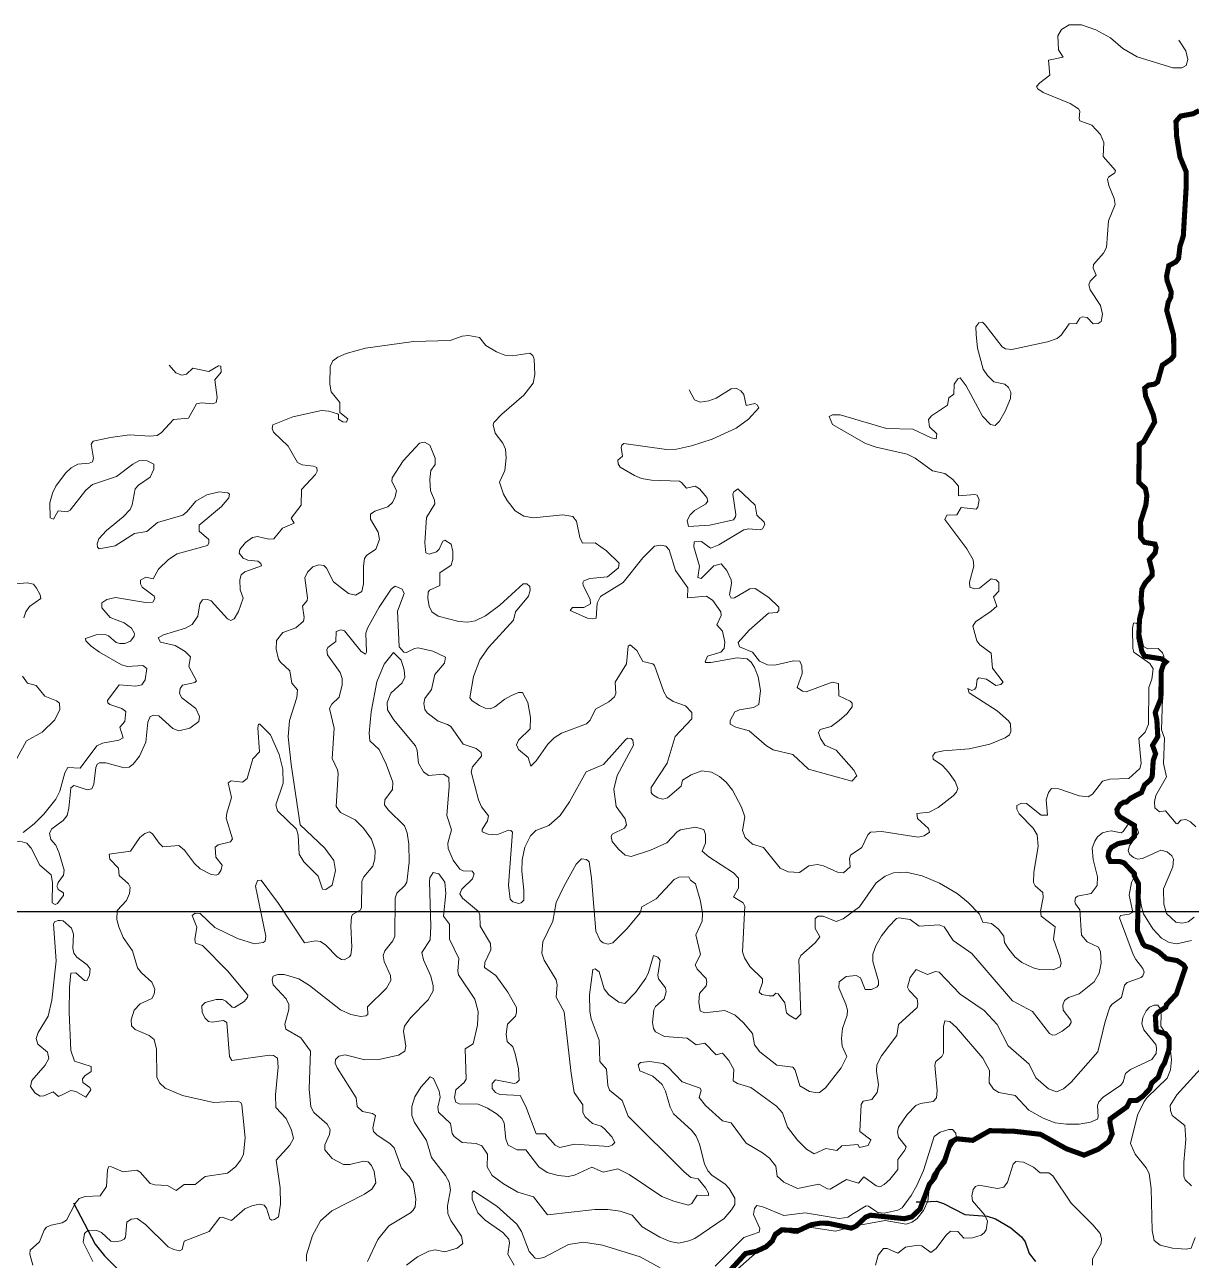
# Model space of a CAD drawing. Header units: feet. Extents: x -72 to 1107026, y -16 to 8357890.
# Drawn here: x 800246 to 823197, y 8273233 to 8297541 of the extents above; entities that cross this region are included whole.
import ezdxf

# ---------------------------------------------------------------- set-up
doc = ezdxf.new("R2010")
doc.units = ezdxf.units.FT
doc.header["$LTSCALE"] = 10
doc.header["$MEASUREMENT"] = 0
doc.layers.get('0').update_dxf_attribs({"linetype": 'CONTINUOUS'})
doc.layers.add('CURVAS_PERU_500_PSAD-18', color=23, linetype='CONTINUOUS', lineweight=5)
doc.layers.add('Hidrografia-IGN-QUEBRADAS', color=151, linetype='CONTINUOUS', lineweight=25)
doc.layers.add('INEI-PROV-PSAD56', color=7, linetype='CONTINUOUS')

msp = doc.modelspace()

# ---------------------------------------------------------------- linework, layer by layer
at = {"color": 1}
msp.add_lwpolyline([(842429, 8122447), (719447, 8122447), (719447, 8280092), (842429, 8280092)], close=True, dxfattribs=at)
msp.add_lwpolyline([(842429, 8122447), (719447, 8122447), (719447, 8280092), (842429, 8280092)], close=True, dxfattribs=at)
at = {"layer": 'CURVAS_PERU_500_PSAD-18'}
for points in [[(818824, 8283293), (819237, 8283388), (819538, 8283509), (819619, 8283568), (819649, 8283636), (819642, 8283784), (819604, 8283848), (819375, 8284041), (818829, 8284394), (818798, 8284483), (818878, 8284440), (818941, 8284469), (818966, 8284511), (818982, 8284660), (819020, 8284690), (819166, 8284667), (819349, 8284542), (819447, 8284559), (819498, 8284607), (819287, 8284883), (819257, 8285178), (819038, 8285341), (818978, 8285420), (818902, 8285709), (818953, 8285790), (819263, 8286000), (819371, 8286104), (819307, 8286288), (819408, 8286394), (819412, 8286566), (819359, 8286617), (819263, 8286642), (819033, 8286456), (818935, 8286443), (818842, 8286475), (818837, 8286573), (818919, 8286887), (818903, 8287010), (818783, 8287228), (818349, 8287808), (818389, 8287894), (818585, 8287895), (818670, 8288045), (818963, 8288012), (818997, 8288048), (819023, 8288194), (818984, 8288284), (818937, 8288299), (818617, 8288269), (818618, 8288461), (818506, 8288594), (818346, 8288714), (818104, 8288761), (817764, 8289016), (817609, 8289095), (817000, 8289231), (816786, 8289302), (816138, 8289677), (816074, 8289831), (816139, 8289865), (816288, 8289867), (817198, 8289598), (817721, 8289586), (818082, 8289416), (818176, 8289394), (818191, 8289489), (818048, 8289628), (818025, 8289772), (818089, 8289847), (818399, 8290056), (818425, 8290202), (818525, 8290272), (818532, 8290469), (818603, 8290571), (818647, 8290592), (818766, 8290433), (819092, 8289842), (819245, 8289678), (819337, 8289653), (819426, 8289740), (819536, 8289936), (819643, 8290189), (819645, 8290313), (819602, 8290402), (819526, 8290467), (819312, 8290518), (819188, 8290641), (819103, 8290765), (818993, 8291174), (818964, 8291447), (818961, 8291597), (819019, 8291675), (819089, 8291690), (819144, 8291639), (819479, 8291205), (819542, 8291165), (819665, 8291152), (820371, 8291300), (820558, 8291370), (820636, 8291431), (820794, 8291655), (820937, 8291664), (821007, 8291768), (821050, 8291792), (821148, 8291782), (821265, 8291655), (821364, 8291660), (821427, 8291699), (821448, 8291845), (821414, 8292016), (821206, 8292326), (821181, 8292421), (821205, 8292492), (821325, 8292612), (821266, 8292749), (821276, 8292820), (821471, 8293047), (821530, 8293157), (821566, 8293679), (821698, 8294001), (821681, 8294124), (821575, 8294378), (821549, 8294500), (821571, 8294543), (821696, 8294626), (821707, 8294671), (821462, 8294950), (821476, 8295222), (821409, 8295382), (821240, 8295564), (821006, 8295648), (820989, 8295694), (821004, 8295842), (820981, 8295886), (820811, 8295988), (820280, 8296208), (820180, 8296281), (820155, 8296324), (820217, 8296399), (820413, 8296550), (820389, 8296841), (820676, 8296901), (820586, 8297047), (820571, 8297320), (820641, 8297449), (820792, 8297535), (821040, 8297541), (821322, 8297440), (821605, 8297282), (821853, 8297071), (822132, 8296908), (822837, 8296691), (823009, 8296689), (823096, 8296739), (823131, 8296856), (823090, 8297026), (822953, 8297235)], [(816516, 8282656), (815665, 8282893), (815356, 8283183), (814969, 8283275), (814843, 8283355), (814501, 8283647), (814237, 8283721), (814128, 8283778), (814123, 8283851), (814220, 8284023), (814310, 8284065), (814581, 8284108), (814687, 8284170), (814720, 8284440), (814677, 8284710), (814604, 8284896), (814537, 8285002), (814460, 8285064), (814263, 8285087), (813746, 8284996), (813646, 8284991), (813630, 8285008), (813679, 8285119), (813942, 8285196), (814009, 8285266), (814019, 8285390), (813975, 8285610), (813864, 8285737), (813945, 8285918), (813939, 8285991), (813781, 8286213), (813658, 8286296), (813288, 8286267), (813291, 8286459), (813047, 8286806), (812926, 8287212), (812858, 8287282), (812761, 8287302), (812638, 8287281), (812409, 8287054), (812017, 8286567), (811573, 8286293), (811508, 8286159), (811488, 8285863), (811416, 8285849), (811318, 8285867), (810979, 8286018), (811023, 8286078), (811245, 8286078), (811376, 8286146), (811368, 8286242), (811234, 8286510), (811225, 8286559), (811246, 8286603), (811362, 8286646), (811711, 8286676), (811929, 8286854), (811944, 8286947), (811692, 8287190), (811467, 8287347), (811223, 8287344), (811169, 8287455), (811105, 8287773), (811027, 8287866), (810831, 8287897), (810259, 8287840), (810063, 8287875), (809894, 8287980), (809741, 8288177), (809668, 8288308), (809588, 8288543), (809689, 8288770), (809717, 8289018), (809704, 8289192), (809655, 8289306), (809500, 8289502), (809462, 8289670), (809477, 8289717), (809631, 8289881), (810067, 8290255), (810250, 8290491), (810284, 8290662), (810267, 8290961), (810240, 8291031), (810185, 8291080), (809842, 8291025), (809694, 8291041), (809531, 8291105), (809315, 8291230), (809195, 8291386), (808975, 8291426), (808851, 8291416), (808618, 8291330), (807893, 8291309), (806953, 8291176), (806567, 8291072), (806408, 8291000), (806306, 8290928), (806254, 8290816), (806251, 8290467), (806276, 8290320), (806447, 8290107), (806447, 8289909), (806600, 8289785), (806579, 8289720), (806506, 8289730), (806418, 8289778), (806420, 8289873), (806398, 8289885), (806231, 8289937), (806082, 8289952), (805522, 8289825), (805130, 8289666), (805117, 8289594), (805139, 8289522), (805429, 8289250), (805615, 8288926), (805702, 8288879), (805926, 8288857), (805993, 8288829), (805999, 8288755), (805966, 8288689), (805691, 8288399), (805687, 8288089), (805491, 8287833), (805549, 8287732), (805320, 8287637), (805144, 8287428), (805046, 8287421), (804827, 8287471), (804730, 8287452), (804588, 8287351), (804479, 8287215), (804467, 8287144), (804547, 8287049), (804636, 8287006), (804834, 8286988), (804891, 8286941), (804907, 8286895), (804579, 8286779), (804504, 8286715), (804478, 8286619), (804482, 8286420), (804542, 8286259), (804454, 8285999), (804365, 8285849), (804299, 8285820), (804233, 8285854), (803913, 8286204), (803844, 8286232), (803745, 8286229), (803691, 8286150), (803653, 8285904), (803538, 8285742), (803406, 8285671), (802977, 8285538), (802871, 8285479), (802919, 8285396), (803209, 8285325), (803402, 8285209), (803508, 8285104), (803473, 8284912), (803627, 8284631), (803592, 8284598), (803349, 8284544), (803305, 8284484), (803291, 8284386), (803340, 8284301), (803615, 8284087), (803686, 8283928), (803674, 8283832), (803493, 8283702), (803277, 8283647), (803163, 8283693), (802883, 8283941), (802785, 8283955), (802714, 8283934), (802667, 8283821), (802628, 8283425), (802502, 8283153), (802382, 8282994), (802300, 8282937), (802202, 8282923), (801840, 8283017), (801716, 8283018), (801674, 8282992), (801642, 8282925), (801603, 8282602), (801566, 8282511), (801473, 8282489), (801237, 8282565)], [(800213, 8281651), (800430, 8281818), (800625, 8282012), (800859, 8282304), (800937, 8282460), (801036, 8282822), (801097, 8282930), (801340, 8282917), (801665, 8283355), (801778, 8283407), (802097, 8283468), (802185, 8283514), (802119, 8283724), (802218, 8283830), (802234, 8284026), (802159, 8284089), (801922, 8284169), (801883, 8284199), (801873, 8284247), (802103, 8284557), (802429, 8284525), (802550, 8284551), (802614, 8284655), (802646, 8284878), (802569, 8284932), (802270, 8284916), (802150, 8284948), (801716, 8285195), (801556, 8285315), (801451, 8285422), (801441, 8285466), (801652, 8285536), (801827, 8285546), (801896, 8285520), (802045, 8285388), (802117, 8285367), (802216, 8285364), (802329, 8285413), (802402, 8285513), (802403, 8285562), (802344, 8285671), (802203, 8285771), (801924, 8285880), (801766, 8286070), (801760, 8286166), (801864, 8286234), (802034, 8286272), (802624, 8286172), (802768, 8286183), (802803, 8286249), (802796, 8286297), (802558, 8286477), (802523, 8286542), (802523, 8286616), (802627, 8286675), (802771, 8286638), (802877, 8286832), (803077, 8287021), (803243, 8287131), (803843, 8287295), (803868, 8287338), (803868, 8287412), (803681, 8287575), (803676, 8287695), (804117, 8288061), (804262, 8288233), (804278, 8288305), (804243, 8288334), (804069, 8288349), (803826, 8288295), (803612, 8288168), (803438, 8287956), (803359, 8287894), (802857, 8287749), (802648, 8287571), (802405, 8287532), (802027, 8287288), (801709, 8287230), (801678, 8287262), (801672, 8287331), (801701, 8287424), (801854, 8287588), (802182, 8287858), (802319, 8288004), (802360, 8288094), (802421, 8288412), (802487, 8288485), (802714, 8288638), (802788, 8288795), (802785, 8288893), (802655, 8288961), (802506, 8288964), (802374, 8288895), (802055, 8288654), (801582, 8288497), (801449, 8288384), (801143, 8287989), (801078, 8287957), (800906, 8287977), (800815, 8287811), (800745, 8287836), (800742, 8288133), (800790, 8288327), (800856, 8288461), (801050, 8288721), (801160, 8288823), (801290, 8288898), (801513, 8288914), (801580, 8288944), (801598, 8289016), (801556, 8289287), (801595, 8289347), (801936, 8289422), (802308, 8289472), (802706, 8289444), (802855, 8289462), (802939, 8289515), (803174, 8289772), (803467, 8289802), (803624, 8290081), (803721, 8290102), (803945, 8290084), (804012, 8290111), (804030, 8290208), (803987, 8290554), (804114, 8290704), (804105, 8290826), (804061, 8290832), (803869, 8290716), (803555, 8290785), (803432, 8290667), (803335, 8290645), (803222, 8290690), (803090, 8290840)], [(813317, 8290359), (813421, 8290161), (813534, 8290117), (813707, 8290143), (813847, 8290196), (814147, 8290375), (814245, 8290388), (814332, 8290341), (814396, 8290265), (814441, 8290052), (814611, 8290086), (814655, 8290065), (814691, 8290001), (814487, 8289783), (814246, 8289606), (813768, 8289389), (813365, 8289254), (813072, 8289193), (812872, 8289184), (812031, 8289302), (811993, 8289272), (811978, 8289225), (812008, 8289053), (811917, 8288971), (811921, 8288899), (811962, 8288837), (812242, 8288672), (812381, 8288616), (812577, 8288579), (813126, 8288558), (813170, 8288537), (813267, 8288425), (813436, 8288459), (813522, 8288409), (813666, 8288237), (813684, 8288166), (813640, 8288108), (813425, 8287981), (813335, 8287896), (813282, 8287784), (813304, 8287666), (813726, 8287697), (814188, 8287800), (814233, 8287858), (814236, 8287908), (814180, 8288303), (814197, 8288348), (814277, 8288408), (814618, 8288087), (814649, 8287893), (814792, 8287755), (814805, 8287708), (814760, 8287620), (814714, 8287602), (814491, 8287623), (814394, 8287602), (813901, 8287307), (813739, 8287242), (813562, 8287373), (813415, 8287365), (813408, 8287270), (813522, 8286887), (813489, 8286666), (813554, 8286648), (813804, 8286892), (813945, 8286932), (814062, 8286804), (814143, 8286622), (814153, 8286548), (814111, 8286327), (814144, 8286262), (814213, 8286268), (814515, 8286443), (814614, 8286449), (814884, 8286271), (815085, 8286083), (815084, 8286014), (815049, 8285979), (814876, 8285961), (814502, 8285630), (814284, 8285389), (814311, 8285300), (814566, 8285199), (814702, 8285021), (814858, 8284946), (815007, 8284943), (815372, 8285027), (815495, 8285017), (815537, 8284929), (815542, 8284779), (815445, 8284500), (815546, 8284431), (815619, 8284416), (816134, 8284604), (816254, 8284578), (816265, 8284339), (816489, 8284231), (816523, 8284196), (816528, 8284122), (816420, 8283986), (816272, 8283852), (816110, 8283734), (815893, 8283677), (815865, 8283613), (815904, 8283495), (815986, 8283369), (816209, 8283266), (816559, 8282875), (816616, 8282766), (816516, 8282656)], [(802895, 8276722), (802846, 8276836), (802840, 8277385), (802791, 8277577), (802696, 8277657), (802421, 8277775), (802348, 8277842), (802338, 8277965), (802399, 8278154), (802518, 8278281), (802745, 8278381), (802790, 8278470), (802803, 8278569), (802746, 8278704), (802541, 8278887), (802465, 8278985), (802368, 8279321), (802181, 8279584), (802099, 8279794), (802061, 8279939), (802062, 8280112), (802251, 8280308), (802308, 8280447), (802319, 8280570), (802287, 8280637), (802102, 8280805), (802094, 8280949), (801918, 8281126), (801907, 8281220), (802329, 8281284), (802510, 8281553), (802607, 8281632), (802700, 8281662), (802762, 8281623), (802888, 8281436), (802961, 8281369), (803278, 8281396), (803391, 8281299), (803588, 8281040), (803695, 8280936), (803917, 8280824), (804015, 8280809), (804061, 8280826), (804113, 8280911), (804128, 8281008), (804004, 8281163), (803995, 8281359), (804050, 8281408), (804292, 8281467), (804334, 8281525), (804211, 8281929), (804220, 8282028), (804312, 8282338), (804247, 8282629), (804305, 8282664), (804528, 8282640), (804625, 8282713), (804731, 8283098), (804867, 8283238), (804833, 8283710), (804848, 8283782), (804872, 8283783), (805083, 8283573), (805249, 8283183), (805324, 8282893), (805330, 8282619), (805189, 8282193), (805217, 8282074), (805594, 8281713), (805628, 8281594), (805643, 8281221), (805736, 8281074), (806017, 8280789), (806103, 8280531), (806173, 8280526), (806293, 8280614), (806358, 8280904), (806328, 8281100), (806151, 8281341), (805665, 8281797), (805485, 8282984), (805429, 8283531), (805453, 8283854), (805597, 8284307), (805615, 8284454), (805499, 8284584), (805460, 8284827), (805279, 8284998), (805240, 8285062), (805191, 8285255), (805201, 8285429), (805325, 8285582), (805582, 8285674), (805730, 8285806), (805744, 8285879), (805710, 8286101), (805801, 8286215), (805810, 8286264), (805755, 8286658), (805809, 8286769), (805917, 8286872), (806034, 8286914), (806132, 8286903), (806183, 8286849), (806319, 8286583), (806613, 8286353), (806755, 8286317), (806881, 8286392), (806912, 8286538), (806909, 8286888), (806931, 8287036), (806971, 8287098), (807155, 8287226), (807227, 8287410), (807202, 8287556), (807052, 8287816), (807050, 8287912), (807131, 8287968), (807391, 8288057), (807479, 8288144), (807535, 8288255), (807559, 8288377), (807471, 8288555), (807472, 8288628), (807690, 8288962), (808016, 8289307), (808111, 8289326), (808217, 8289266), (808319, 8289013), (808321, 8288890), (808233, 8288770), (808214, 8288596), (808228, 8288372), (808309, 8288189), (808313, 8288116), (808152, 8287848), (808118, 8287349), (808139, 8287151), (808203, 8287125), (808346, 8287168), (808397, 8287222), (808470, 8287380), (808514, 8287401), (808637, 8287322), (808672, 8287177), (808670, 8287028), (808636, 8286908), (808413, 8286756), (808412, 8286509), (808210, 8286416), (808184, 8286374), (808177, 8286250), (808205, 8286103), (808255, 8285989), (808377, 8285904), (808789, 8285802), (808963, 8285789), (809111, 8285813), (809312, 8285913), (809593, 8286121), (810054, 8286542), (810125, 8286538), (810181, 8286490), (810191, 8286416), (810155, 8286297), (809900, 8285990), (809860, 8285823), (809369, 8285290), (809197, 8285045), (809074, 8284718), (809006, 8284299), (809046, 8284237), (809194, 8284145), (809308, 8284093), (809406, 8284080), (809498, 8284118), (809693, 8284274), (809825, 8284344), (809964, 8284401), (810037, 8284400), (810142, 8284204), (810199, 8283910), (810191, 8283686), (809959, 8283462), (809923, 8283371), (809961, 8283282), (810152, 8283122), (810205, 8282956), (810310, 8283056), (810539, 8283384), (810660, 8283510), (810809, 8283601), (811298, 8283787), (811368, 8283858), (811473, 8284077), (811736, 8284221), (811851, 8284316), (811875, 8284385), (811862, 8284608), (812084, 8284969), (812119, 8285315), (812155, 8285339), (812291, 8285231), (812409, 8285013), (812602, 8284969), (812637, 8284934), (812820, 8284417), (812882, 8284309), (813003, 8284223), (813248, 8284141), (813373, 8284012), (813370, 8283884), (813046, 8283539), (812884, 8283015), (812573, 8282533), (812568, 8282434), (812597, 8282394), (812703, 8282329), (812799, 8282304), (812894, 8282331), (813158, 8282559), (813185, 8282679), (813356, 8282783), (813565, 8282862), (813761, 8282834), (813914, 8282749), (814047, 8282636), (814170, 8282479), (814345, 8282148), (814413, 8281960), (814371, 8281691), (814423, 8281553), (814567, 8281417), (814781, 8281354), (815108, 8280946), (815267, 8280877), (815491, 8280864), (815670, 8280992), (815841, 8281022), (815962, 8280993), (816235, 8280870), (816357, 8280857), (816485, 8280975), (816474, 8281131), (816493, 8281202), (816718, 8281356), (816835, 8281604), (816886, 8281658), (817109, 8281670), (817824, 8281555), (817945, 8281584), (818045, 8281656), (818029, 8281725), (817808, 8281927), (817795, 8282022), (818039, 8282052), (818217, 8282141), (818515, 8282369), (818581, 8282443), (818606, 8282513), (818554, 8282652), (818421, 8282834), (818305, 8282964), (818119, 8283090), (818112, 8283160), (818155, 8283221), (818325, 8283257), (818824, 8283293)], [(800073, 8286541), (800297, 8286558), (800417, 8286534), (800481, 8286458), (800553, 8286327), (800560, 8286253), (800340, 8286095), (800269, 8285992), (800229, 8285874)], [(815287, 8278054), (815232, 8278104), (815201, 8278299), (815068, 8278478), (815023, 8278488), (814968, 8278436), (814894, 8278433), (814747, 8278462), (814693, 8278510), (814763, 8278696), (814758, 8278768), (814513, 8279015), (814408, 8279185), (814368, 8279303), (814415, 8280199), (814382, 8280264), (814193, 8280380), (814287, 8280552), (814290, 8280749), (814189, 8280858), (813707, 8281170), (813573, 8281283), (813643, 8281437), (813638, 8281612), (813606, 8281705), (813441, 8281752), (813147, 8281702), (813083, 8281663), (812878, 8281448), (812559, 8281303), (812180, 8281177), (812062, 8281205), (811929, 8281318), (811803, 8281473), (811787, 8281571), (811801, 8281618), (812047, 8281735), (812083, 8281797), (812062, 8281919), (811884, 8282158), (811837, 8282503), (811904, 8282768), (812220, 8283364), (812211, 8283462), (812180, 8283501), (812107, 8283502), (812069, 8283470), (811634, 8282988), (811292, 8282842), (810961, 8282254), (810778, 8281986), (810556, 8281785), (810302, 8281685), (810194, 8281582), (810088, 8281357), (810031, 8281114), (810025, 8280889), (810067, 8280517), (810064, 8280319), (810013, 8280264), (809965, 8280252), (809847, 8280285), (809797, 8280340), (809762, 8280611), (809845, 8281657), (809812, 8281691), (809763, 8281696), (809536, 8281602), (809362, 8281615), (809248, 8281663), (809244, 8281711), (809351, 8281879), (809372, 8281975), (809235, 8282152), (809177, 8282290), (809029, 8282844), (809058, 8282938), (809233, 8283149), (809223, 8283220), (809130, 8283301), (808870, 8283386), (808628, 8283733), (808567, 8283776), (808377, 8283837), (808162, 8284006), (808117, 8284067), (808096, 8284188), (808116, 8284286), (808252, 8284461), (808312, 8284754), (808507, 8284979), (808526, 8285099), (808278, 8285213), (807986, 8285280), (807913, 8285269), (807756, 8285193), (807706, 8285194), (807614, 8285303), (807578, 8286001), (807713, 8286348), (807670, 8286434), (807537, 8286492), (807456, 8286435), (807218, 8286083), (806991, 8285666), (806959, 8285572), (806968, 8285198), (806948, 8285156), (806868, 8285211), (806536, 8285616), (806466, 8285636), (806374, 8285600), (806365, 8285406), (806208, 8285286), (806190, 8285240), (806206, 8285143), (806454, 8284798), (806490, 8284679), (806493, 8284555), (806435, 8284312), (806291, 8284176), (806244, 8284090), (806334, 8283703), (806293, 8283106), (806401, 8282882), (806414, 8282808), (806376, 8282162), (806459, 8282039), (806749, 8281895), (806909, 8281737), (807071, 8281516), (807142, 8281304), (807136, 8281130), (807097, 8280985), (806921, 8280775), (806877, 8280686), (806872, 8280164), (806845, 8280122), (806695, 8280034), (806674, 8279989), (806661, 8279815), (806681, 8279391), (806664, 8279242), (806638, 8279200), (806528, 8279145), (806478, 8279147), (806394, 8279200), (806168, 8279434), (806066, 8279505), (805968, 8279519), (805749, 8279479), (805236, 8280249), (804898, 8280712), (804825, 8280704), (804786, 8280590), (804992, 8279611), (804976, 8279514), (804938, 8279483), (804767, 8279458), (804434, 8279565), (803984, 8279781), (803696, 8280056), (803597, 8280059), (803540, 8280018), (803633, 8279789), (803590, 8279543), (803603, 8279471), (803744, 8279425), (804233, 8278924), (804635, 8278448), (804628, 8278400), (804561, 8278326), (804376, 8278203), (804327, 8278212), (804202, 8278333), (804136, 8278366), (804011, 8278363), (803793, 8278306), (803729, 8278237), (803738, 8278112), (803790, 8278000), (803863, 8277932), (803936, 8277920), (804158, 8277952), (804220, 8277914), (804278, 8277243), (804324, 8277160), (805065, 8277267), (805139, 8277263), (805219, 8277206), (805233, 8277033), (805179, 8276486), (805186, 8276237), (805390, 8276023), (805492, 8275795), (805533, 8275626), (805460, 8275497), (805195, 8275204), (805270, 8274659), (805280, 8274334), (805237, 8274089), (805158, 8274032), (805108, 8274023), (805066, 8274046), (805001, 8274260), (804958, 8274319), (804860, 8274334), (804713, 8274304), (804576, 8274244), (804317, 8274013), (804133, 8274083), (804086, 8274074), (803873, 8273800), (803386, 8273611), (803342, 8273444), (803300, 8273421), (803177, 8273442), (803067, 8273500), (802622, 8273937), (802460, 8274054), (802338, 8274041), (802257, 8273984), (802228, 8273688), (802203, 8273646), (802134, 8273616), (802011, 8273596), (801938, 8273609), (801757, 8273780), (801667, 8273820), (801493, 8273823), (801422, 8273757), (801396, 8273587), (801586, 8273208)], [(822170, 8285668), (822123, 8285757), (822085, 8285773), (822061, 8285764), (822039, 8285670), (822047, 8285270), (822068, 8285199), (822384, 8284971), (822445, 8284867), (822421, 8284668), (822362, 8284504), (822355, 8283780), (822288, 8283620), (822166, 8283500), (822214, 8283004), (822188, 8282908), (821966, 8282712), (821592, 8282698), (821448, 8282660), (821251, 8282404), (821167, 8282353), (820994, 8282371), (820593, 8282511), (820446, 8282515), (820385, 8282437), (820342, 8282294), (820369, 8281987), (820246, 8281987), (819954, 8282219), (819854, 8282223), (819767, 8282181), (819767, 8282107), (819808, 8282016), (820088, 8281731), (820165, 8281603), (820182, 8281380), (820098, 8280862), (820091, 8280663), (820127, 8280599), (820276, 8280470), (820281, 8280371), (820228, 8280101), (820246, 8280004), (820520, 8279793), (820487, 8279551), (820614, 8279198), (820639, 8279076), (820618, 8279006), (820481, 8278949), (820208, 8278952), (820087, 8278985), (819863, 8279093), (819728, 8279205), (819587, 8279380), (819521, 8279485), (819508, 8279609), (819402, 8279748), (819266, 8279856), (819095, 8279882), (819033, 8280043), (818805, 8280274), (818591, 8280447), (818246, 8280649), (817901, 8280794), (817585, 8280866), (817336, 8280857), (817174, 8280791), (816995, 8280657), (816671, 8280184), (816349, 8279948), (816209, 8279900), (815955, 8280001), (815856, 8280000), (815796, 8279960), (815795, 8279763), (815892, 8279594), (815798, 8279478), (815517, 8279231), (815473, 8279143), (815513, 8278072), (815417, 8277978), (815287, 8278054)], [(823289, 8281759), (823180, 8281861), (823092, 8281907), (822994, 8281889), (822924, 8281820), (822902, 8281829), (822689, 8282073), (822569, 8282053), (822478, 8282131), (822471, 8282255), (822499, 8282377), (822712, 8282741), (822648, 8283006), (822672, 8283505), (822610, 8283666), (822660, 8285115), (822630, 8285183), (822543, 8285271), (822345, 8285264), (822258, 8285305), (822182, 8285646), (822170, 8285668)], [(805791, 8273215), (805793, 8273340), (805909, 8273722), (806064, 8274006), (806287, 8274206), (806932, 8274534), (807076, 8274634), (807152, 8274759), (807118, 8274980), (807070, 8275096), (807005, 8275170), (806908, 8275186), (806642, 8275118), (806518, 8275119), (806298, 8275235), (806152, 8275403), (806152, 8275501), (806242, 8275708), (806256, 8275805), (806194, 8275912), (805932, 8276143), (805876, 8276254), (805840, 8276601), (805868, 8277350), (805681, 8277610), (805380, 8277782), (805363, 8277879), (805442, 8278168), (805444, 8278267), (805389, 8278378), (805137, 8278655), (805112, 8278751), (805133, 8278821), (805226, 8278854), (805351, 8278856), (805637, 8278772), (805849, 8278639), (806459, 8278162), (806663, 8278068), (806858, 8278027), (806957, 8278041), (806996, 8278070), (806992, 8278217), (807366, 8278584), (807450, 8278736), (807441, 8278835), (807318, 8279108), (807297, 8279230), (807332, 8279323), (807487, 8279519), (807526, 8279610), (807532, 8280358), (807564, 8280452), (807727, 8280606), (807764, 8280670), (807810, 8281068), (807805, 8281417), (807770, 8281639), (807716, 8281778), (807397, 8282094), (807326, 8282196), (807334, 8282292), (807482, 8282492), (807491, 8282640), (807359, 8282991), (807219, 8283284), (807038, 8283452), (807023, 8283600), (807060, 8284023), (807174, 8284612), (807315, 8284959), (807501, 8285193), (807653, 8285041), (807712, 8284851), (807723, 8284702), (807674, 8284590), (807451, 8284393), (807378, 8284208), (807382, 8284060), (807502, 8283870), (807937, 8283355), (807970, 8283261), (807993, 8283013), (808093, 8282841), (808192, 8282767), (808488, 8282798), (808587, 8282730), (808596, 8282556), (808551, 8281983), (808642, 8281701), (808571, 8281436), (808579, 8281337), (808675, 8281107), (808808, 8280926), (808874, 8280894), (809048, 8280891), (809087, 8280834), (809058, 8280740), (808844, 8280531), (808808, 8280441), (808860, 8280357), (809175, 8280096), (809201, 8280027), (809207, 8279803), (809413, 8279462), (809414, 8279339), (809300, 8279089), (809293, 8278991), (809514, 8278834), (809749, 8278510), (809919, 8278205), (809924, 8278106), (809901, 8278035), (809742, 8277881), (809718, 8277683), (809738, 8277535), (809847, 8277434), (809896, 8277293), (809959, 8277000), (809971, 8276777), (809920, 8276723), (809873, 8276709), (809507, 8276780), (809444, 8276708), (809440, 8276610), (809506, 8276536), (809594, 8276492), (809992, 8276477), (810102, 8276256), (810306, 8275718), (810488, 8275719), (810685, 8275496), (810772, 8275451), (811063, 8275515), (811736, 8275472), (811806, 8275499), (811856, 8275552), (811800, 8275663), (811644, 8275824), (811584, 8275869), (811418, 8275922), (811271, 8276056), (811226, 8276143), (811227, 8276290), (811058, 8276536), (810995, 8276905), (810857, 8278122), (810704, 8278407), (810719, 8278655), (810700, 8278752), (810465, 8279135), (810417, 8279277), (810440, 8279499), (810636, 8279903), (810702, 8280271), (810850, 8280588), (811096, 8281023), (811198, 8281130), (811296, 8281119), (811352, 8281072), (811399, 8280751), (811483, 8279705), (811569, 8279527), (811627, 8279480), (811722, 8279451), (811814, 8279481), (812097, 8279763), (812354, 8280069), (812384, 8280188), (812669, 8280341), (813026, 8280724), (813114, 8280770), (813313, 8280776), (813344, 8280712), (813441, 8280637), (813539, 8280301), (813580, 8280055), (813571, 8279906), (813451, 8279633), (813539, 8279246), (813439, 8279047), (813479, 8278958), (813652, 8278779), (813669, 8278707), (813650, 8278635), (813524, 8278483), (813507, 8278309), (813533, 8278138), (813622, 8278104), (814019, 8278146), (814221, 8278053), (814389, 8277904), (814566, 8277693), (814605, 8277473), (814711, 8277335), (815040, 8277069), (815359, 8277034), (815403, 8276974), (815496, 8276665), (815687, 8276552), (815834, 8276527), (815883, 8276536), (816003, 8276623), (816308, 8277019), (816419, 8277242), (816328, 8277444), (816316, 8277593), (816336, 8277792), (816424, 8278052), (816434, 8278151), (816403, 8278272), (816264, 8278593), (816270, 8278713), (816409, 8278816), (816606, 8278837), (816690, 8278789), (816784, 8278560), (816907, 8278558), (817020, 8278610), (817046, 8278651), (817046, 8278726), (816930, 8279109), (816930, 8279257), (816992, 8279421), (817104, 8279615), (817241, 8279794), (817399, 8279954), (817446, 8279971), (817666, 8279940), (817841, 8279807), (818239, 8279834), (818336, 8279791), (818510, 8279523), (818878, 8279267), (819678, 8278340), (820071, 8278125), (820406, 8277692), (820474, 8277663), (820524, 8277670), (820655, 8277741), (820794, 8277848), (820835, 8277909), (820830, 8277957), (820676, 8278151), (820672, 8278251), (820702, 8278345), (820781, 8278404), (820993, 8278478), (821284, 8278713), (821385, 8278884), (821425, 8279079), (821408, 8279303), (821370, 8279395), (821147, 8279498), (821034, 8279629), (821003, 8280126), (820916, 8280245), (820905, 8280294), (820921, 8280366), (820959, 8280398), (821227, 8280447), (821347, 8280604), (821351, 8280777), (821268, 8281117), (821247, 8281339), (821297, 8281480), (821353, 8281563), (821451, 8281639), (821546, 8281670), (821620, 8281680), (821815, 8281643), (821857, 8281668), (821956, 8281811), (822003, 8281827), (822068, 8281799), (822092, 8281770)], [(800202, 8284726), (800303, 8284585), (800469, 8284543), (800640, 8284330), (800872, 8284239), (800928, 8284191), (800934, 8284068), (800837, 8283867), (800587, 8283623), (800283, 8283452), (800092, 8283104)], [(801156, 8282526), (801152, 8282522), (801115, 8282125), (801078, 8281980), (801000, 8281884), (800778, 8281722), (800733, 8281635), (800758, 8281514), (800857, 8281402), (800926, 8281241), (801019, 8280905), (801008, 8280807), (800904, 8280667), (800888, 8280621)], [(801237, 8282565), (801212, 8282573), (801156, 8282526)], [(822092, 8281770), (822139, 8281716), (822157, 8281644), (821981, 8281387), (821953, 8281292), (821984, 8281224), (822059, 8281159)], [(800320, 8281401), (800289, 8281436), (800147, 8281478), (799724, 8281457), (798841, 8281631), (798790, 8281625)], [(800942, 8280322), (800890, 8280255), (800847, 8280229), (800789, 8280266), (800790, 8280666), (800764, 8280813), (800541, 8281009), (800371, 8281343), (800320, 8281401)], [(822059, 8281159), (822139, 8281125), (822238, 8281135), (822600, 8281298), (822720, 8281269), (822816, 8281190), (822849, 8281124), (822832, 8280975), (822649, 8280542), (822654, 8280242), (822712, 8280054), (822896, 8279886), (823016, 8279862), (823137, 8279892), (823254, 8279983)], [(822056, 8279249), (822103, 8279149), (822243, 8278973), (822269, 8278903), (822247, 8278832), (822213, 8278796), (821938, 8278695), (821882, 8278646), (821824, 8278405), (821643, 8278274), (821597, 8278215), (821502, 8277931), (821361, 8277335), (820834, 8276734), (820681, 8276607), (820545, 8276546), (820385, 8276609), (820141, 8276824), (820007, 8277090), (819596, 8277454), (819378, 8277874), (819125, 8278150), (818648, 8278469), (818237, 8278904), (818167, 8278916), (818005, 8278854), (817783, 8278955), (817664, 8278797), (817614, 8278605), (817647, 8278539), (817802, 8278378), (817820, 8278280), (817806, 8278207), (817438, 8277873), (817404, 8277653), (817103, 8277255), (817012, 8277078), (817004, 8276954), (817043, 8276682), (817014, 8276536), (816909, 8276397), (816740, 8276360), (816705, 8276297), (816675, 8275766), (816894, 8275604), (816842, 8275491), (816669, 8275449), (816639, 8275513), (816322, 8275487), (816225, 8275393), (816004, 8275429), (815776, 8275330), (815630, 8275422), (815453, 8275599), (815252, 8275854), (815157, 8276136), (815039, 8276265), (814533, 8276631), (814272, 8276714), (814187, 8276766), (814194, 8276986), (814101, 8277162), (813989, 8277296), (813968, 8277309), (813851, 8277276), (813625, 8277505), (813455, 8277471), (813280, 8277604), (812832, 8277638), (812655, 8277726), (812619, 8277791), (812600, 8277914), (812625, 8278161), (812658, 8278228), (812827, 8278375), (812867, 8278517), (812850, 8278590), (812713, 8278767), (812703, 8278841), (812745, 8279136), (812703, 8279198), (812618, 8279231), (812518, 8278897), (812463, 8278785), (812262, 8278499), (812054, 8278284), (811935, 8278308), (811735, 8278457), (811644, 8278575), (811545, 8278908), (811467, 8278968), (811421, 8278953), (811360, 8278458), (811362, 8278133), (811390, 8277986), (811545, 8277564), (811563, 8277141), (811692, 8276995), (811721, 8276672), (811750, 8276577), (812003, 8276379), (812118, 8276068), (813218, 8274976), (813350, 8274861), (813494, 8274833), (813638, 8274661), (813699, 8274552), (813697, 8274506), (813476, 8274516), (813370, 8274347), (813303, 8274320), (813014, 8274397), (812781, 8274488), (812139, 8274920), (811915, 8275030), (811625, 8274965), (811401, 8275064), (811062, 8274908), (810941, 8274881), (810742, 8274898), (810527, 8274963), (810359, 8275069), (810105, 8275408), (809933, 8275404), (809759, 8275499), (809711, 8275613), (809682, 8275935), (809634, 8276022), (809543, 8276107), (809353, 8276228), (809168, 8276304), (808795, 8276311), (808730, 8276342), (808701, 8276437), (808728, 8276583), (808894, 8276731), (808932, 8276794), (808910, 8277391), (809072, 8277490), (809151, 8277856), (809164, 8278130), (809102, 8278370), (808782, 8278847), (808768, 8278920), (808786, 8279168), (808604, 8279550), (808605, 8279848), (808483, 8280003), (808529, 8280451), (808509, 8280673), (808396, 8280836), (808279, 8280864), (808219, 8280758), (808210, 8280683), (808235, 8279809), (808222, 8279534), (808059, 8279289), (808090, 8279144), (808233, 8278825), (808281, 8278631), (808282, 8278531), (808181, 8278360), (807834, 8278001), (807720, 8277837), (807697, 8277741), (807744, 8277445), (807723, 8277349), (807601, 8277265), (807210, 8277185), (806935, 8277175), (806550, 8277275), (806428, 8277251), (806358, 8277185), (806354, 8277110), (806390, 8277017), (806764, 8276426), (806784, 8276259), (806893, 8276158), (807089, 8276123), (807148, 8276083), (807098, 8275840), (807110, 8275768), (807178, 8275694), (807428, 8275530), (807517, 8275443), (807658, 8275044), (807812, 8274882), (807890, 8274754), (807942, 8274434), (807927, 8274286), (807891, 8274220), (807838, 8274167), (807409, 8273913), (807193, 8273639), (806988, 8273211)], [(822143, 8280623), (822100, 8280725), (822053, 8280732), (822018, 8280665), (821973, 8280419), (822044, 8280084), (821976, 8280039), (821804, 8280015), (821786, 8279972), (822056, 8279249)], [(800888, 8280621), (800880, 8280596), (800891, 8280568)], [(800891, 8280568), (800906, 8280529), (801009, 8280459), (801012, 8280411), (800942, 8280322)], [(823203, 8279524), (822911, 8279460), (822764, 8279487), (822609, 8279568), (822440, 8279751), (822259, 8280049), (822210, 8280217), (822167, 8280564), (822143, 8280623)], [(800944, 8279916), (800902, 8279919), (800834, 8279888), (800813, 8279845), (800864, 8279122), (800779, 8278352), (800705, 8278036), (800511, 8277716), (800471, 8277598), (800504, 8277482), (800696, 8277324), (800718, 8277204), (800646, 8277074), (800389, 8276768), (800362, 8276649), (800448, 8276528), (800552, 8276461), (800625, 8276469), (800807, 8276549), (800912, 8276453), (800983, 8276489)], [(800983, 8276489), (801155, 8276575), (801252, 8276553), (801448, 8276443), (801546, 8276584), (801529, 8276629), (801389, 8276732), (801382, 8276805), (801430, 8276861), (801551, 8276948), (801556, 8277042), (801228, 8277151), (801152, 8277360), (801120, 8278109), (801124, 8278609), (801156, 8278880), (801251, 8278885), (801421, 8278738), (801467, 8278733), (801523, 8278843), (801531, 8278967), (801474, 8279048), (801274, 8279197), (801213, 8279275), (801193, 8279373), (801204, 8279647), (801167, 8279765), (801000, 8279913), (800944, 8279916)], [(822505, 8278251), (822468, 8278253), (822376, 8278215), (822310, 8278140), (822244, 8278006), (822224, 8277883), (822263, 8277766), (822498, 8277475), (822516, 8277403), (822503, 8277304), (822419, 8277184), (822000, 8276987), (821904, 8276910), (821855, 8276743), (821814, 8276681), (821464, 8276441), (821376, 8276353), (821355, 8276281), (821368, 8276057), (821349, 8276012), (821212, 8275952), (820991, 8275913), (820741, 8275908), (820519, 8275938), (820285, 8276026), (820004, 8276188), (819729, 8276476), (819411, 8276534), (819305, 8276597), (819223, 8276721), (819229, 8276968), (819096, 8277208), (818575, 8277814), (818447, 8277933), (818349, 8277946), (818319, 8277830), (818322, 8277306), (818288, 8277241), (818174, 8277143), (818153, 8277073), (818200, 8276576), (818184, 8276427), (818117, 8276359), (817871, 8276320), (817781, 8276277), (817606, 8276099), (817439, 8275851), (817416, 8275755), (817434, 8275657), (817589, 8275466), (817563, 8275397), (817427, 8275218), (817421, 8275022), (817269, 8274824), (817158, 8274723), (817068, 8274681), (816997, 8274697), (816758, 8274876), (816651, 8274750), (816414, 8274820), (816092, 8274635), (816043, 8274639), (815868, 8274733), (815451, 8274645), (815178, 8274770), (815052, 8274889), (815021, 8275085), (814897, 8275240), (814760, 8275349), (814437, 8275538), (814142, 8275939), (813976, 8275979), (813640, 8276278), (813514, 8276434), (813554, 8276576), (813532, 8276620), (813181, 8276744), (812907, 8277034), (812806, 8277105), (812535, 8277144), (812362, 8277126), (812312, 8277078), (812349, 8276960), (812601, 8276857), (812785, 8276690), (812856, 8276559), (812945, 8276246), (813009, 8276111), (813362, 8275795), (813453, 8275677), (813519, 8275515), (813621, 8275128), (813683, 8274992), (813770, 8274903), (814021, 8274739), (814105, 8274647), (814220, 8274454), (814215, 8274331), (814154, 8274223), (814006, 8274054), (813427, 8273663), (813312, 8273613), (813117, 8273572), (812945, 8273600), (812739, 8273689), (812396, 8273894), (812200, 8274119), (811963, 8274196), (811715, 8274231), (811465, 8274235), (810530, 8274127), (810253, 8274480), (809947, 8274576), (809664, 8274737), (809442, 8274898), (809343, 8275070), (809350, 8275318), (809242, 8275484), (809129, 8275533), (808855, 8275550), (808695, 8275665), (808653, 8275727), (808620, 8275921), (808389, 8276147), (808376, 8276244), (808420, 8276439), (808402, 8276562), (808289, 8276811), (808222, 8276841), (808036, 8276641), (807921, 8276449), (807864, 8276258), (807864, 8276083), (807917, 8275944), (808152, 8275591), (808250, 8275257), (808524, 8274899), (808596, 8274769), (808620, 8274622), (808563, 8274302), (808569, 8274153), (808630, 8274017), (808839, 8273706), (808867, 8273562), (808751, 8273472), (808513, 8273399), (808318, 8273440), (808198, 8273412), (807975, 8273299), (807755, 8273135)], [(823272, 8273678), (823196, 8273471), (823098, 8273453), (822825, 8273471), (822583, 8273532), (822466, 8273622), (822428, 8273818), (822409, 8274642), (822366, 8274939), (822310, 8275050), (822091, 8275322), (822004, 8275533), (822140, 8276086), (822272, 8276355), (822328, 8276437), (822724, 8276817), (822789, 8276978), (822810, 8277176), (822765, 8277598), (822595, 8277841), (822603, 8278065), (822582, 8278187), (822541, 8278249), (822505, 8278251)], [(823199, 8274698), (823074, 8274816), (823048, 8274886), (823048, 8275161), (823088, 8275609), (823070, 8275883), (822822, 8276083), (822787, 8276177), (822781, 8276276), (822912, 8276486), (823449, 8277077)], [(801729, 8274502), (801858, 8274686), (801872, 8275009), (801904, 8275075), (801952, 8275073), (802180, 8274971), (802451, 8275003), (802515, 8274965), (802711, 8274741), (802807, 8274716), (803057, 8274703), (803225, 8274604), (803380, 8274727), (803602, 8274724), (803795, 8274879), (804238, 8274948), (804395, 8275070), (804501, 8275209), (804552, 8275323), (804585, 8275645), (804519, 8276291), (804498, 8276336), (804430, 8276361), (803957, 8276335), (803348, 8276472), (803006, 8276622), (802895, 8276722)], [(818564, 8275728), (818575, 8275609), (818096, 8274908), (818052, 8274766), (818017, 8274393), (817931, 8274214), (817807, 8274056), (817709, 8273981), (817590, 8273944), (817173, 8274014), (816633, 8273914)], [(817334, 8274198), (817422, 8274217), (817509, 8274266), (817688, 8274505), (817795, 8274703), (817927, 8275000), (818141, 8275665), (818259, 8275756), (818425, 8275807), (818500, 8275804), (818564, 8275731), (818564, 8275728)], [(816985, 8273138), (817035, 8273331), (817144, 8273465), (817217, 8273465), (817421, 8273373), (817575, 8273493), (817821, 8273531), (817894, 8273515), (818076, 8273389), (818176, 8273462), (818369, 8273723), (818460, 8273808), (818605, 8273796), (818721, 8273669), (818896, 8273676), (819063, 8273726), (819123, 8273770), (819162, 8273834), (819186, 8274005), (819136, 8274118), (818896, 8274404), (818882, 8274502), (818907, 8274624), (818950, 8274685), (819018, 8274711), (819387, 8274648), (819508, 8274670), (819580, 8274770), (819696, 8275126), (819747, 8275179), (819893, 8275164), (820095, 8275067), (820225, 8274950), (820397, 8274954), (820473, 8274894), (820836, 8274355), (821261, 8273932), (821404, 8273759), (821429, 8273663), (821421, 8273563), (821253, 8273260), (821252, 8273136)], [(800406, 8273140), (800346, 8273356), (800352, 8273429), (800536, 8273596), (800628, 8273827), (800673, 8273886), (800764, 8273926), (800985, 8273968), (801069, 8274020), (801239, 8274352), (801318, 8274448), (801435, 8274489), (801729, 8274502)], [(809877, 8273138), (809754, 8273354), (809781, 8273577), (809770, 8273650), (809652, 8273778), (809305, 8274024), (809163, 8274164), (809047, 8274438), (809048, 8274563), (809076, 8274598), (809536, 8274296), (809926, 8273946), (810018, 8273798), (810173, 8273403), (810289, 8273276), (810363, 8273265), (810459, 8273290), (810946, 8273544), (811242, 8273586), (811612, 8273528), (812353, 8273302), (812747, 8273084)], [(813833, 8273114), (814393, 8273684), (814697, 8273787), (814706, 8273858), (814585, 8274131), (814602, 8274254), (814647, 8274309), (814769, 8274283), (815183, 8274111), (815602, 8274166), (816267, 8274054), (816368, 8274070)], [(816368, 8274070), (816438, 8274081), (816551, 8274151)], [(816551, 8274151), (816798, 8274302), (816847, 8274299), (816969, 8274215)], [(816969, 8274215), (817031, 8274172), (817154, 8274158), (817334, 8274198)], [(816633, 8273914), (816196, 8273807), (815728, 8273880), (815631, 8273862), (815434, 8273756), (815167, 8273802), (814826, 8273549), (813944, 8272772)]]:
    msp.add_lwpolyline(points, dxfattribs=at)
at = {"layer": 'Hidrografia-IGN-QUEBRADAS'}
for points in [[(817785, 8274386), (817934, 8274383), (818182, 8274398), (818320, 8274350), (818739, 8274133), (819183, 8274102), (819348, 8274050), (819645, 8273872), (819855, 8273697), (819926, 8273598), (820010, 8273364), (820134, 8273210)], [(801209, 8274364), (801633, 8273550), (801813, 8273318), (802077, 8273056), (802689, 8272552), (803312, 8272199), (803890, 8271623), (804247, 8271451), (804601, 8271107), (805048, 8270843), (805274, 8270650), (805481, 8270566), (805868, 8270117), (806194, 8269941), (806292, 8269865), (806387, 8269751), (806550, 8269603)]]:
    msp.add_lwpolyline(points, dxfattribs=at)
at = {"layer": 'INEI-PROV-PSAD56', "const_width": 100}
msp.add_lwpolyline([(823353, 8295853), (823235, 8295789), (822986, 8295743), (822896, 8295638), (822909, 8295344), (822974, 8294941), (823095, 8294652), (823098, 8294371), (823040, 8293383), (822975, 8293183), (822947, 8292945), (822894, 8292875), (822754, 8292800), (822711, 8292595), (822721, 8292505), (822803, 8292282), (822792, 8292177), (822744, 8292085), (822713, 8291922), (822849, 8291434), (822855, 8291031), (822799, 8290960), (822627, 8290842), (822535, 8290513), (822473, 8290469), (822355, 8290450), (822281, 8290391), (822298, 8290235), (822452, 8289858), (822477, 8289724), (822258, 8289336), (822175, 8289285), (822164, 8288540), (822294, 8288416), (822323, 8288273), (822304, 8288092), (822200, 8287765), (822202, 8287452), (822276, 8287358), (822482, 8287322), (822505, 8287253), (822486, 8287150), (822371, 8287016), (822428, 8286792), (822428, 8286710), (822287, 8286554), (822224, 8286431), (822208, 8286208), (822231, 8286061), (822178, 8285844), (822164, 8285487), (822226, 8285207), (822278, 8285117), (822616, 8285065), (822700, 8285002), (822648, 8284950), (822605, 8284823), (822600, 8284287), (822487, 8284008), (822520, 8283861), (822538, 8283533), (822435, 8283364), (822495, 8283198), (822448, 8283064), (822429, 8282759), (822393, 8282685), (822278, 8282585), (822217, 8282435), (822006, 8282325), (821917, 8282245), (821867, 8282244), (821796, 8282201), (821735, 8282101), (821743, 8282024), (821795, 8281956), (822076, 8281789), (822077, 8281567), (821989, 8281477), (821755, 8281429), (821625, 8281355), (821577, 8281281), (821560, 8281176), (821602, 8281081), (821797, 8281076), (821873, 8281052), (822078, 8280839), (822077, 8280799), (822159, 8280639), (822138, 8279713), (822246, 8279460), (822289, 8279416), (822406, 8279382), (822558, 8279300), (822709, 8279166), (822917, 8279129), (823049, 8279041), (823080, 8278988), (822903, 8278470), (822709, 8278261), (822696, 8278211), (822532, 8278103), (822490, 8278041), (822507, 8277763), (822546, 8277729), (822691, 8277691), (822763, 8277595), (822759, 8277381), (822670, 8277110), (822614, 8277024), (822547, 8276834), (822420, 8276721), (822380, 8276604), (822247, 8276463), (822132, 8276380), (821992, 8276373), (821928, 8276249), (821603, 8276015), (821595, 8275945), (821641, 8275720), (821570, 8275567), (821369, 8275418), (821087, 8275301), (820737, 8275428), (820230, 8275711), (819712, 8275771), (819233, 8275783), (818897, 8275592), (818585, 8275623), (818467, 8275562), (818337, 8275167), (818207, 8275005), (818146, 8274854), (818043, 8274728), (817860, 8274241), (817699, 8274088), (817554, 8274051), (816887, 8274120), (816790, 8274081), (816604, 8273908), (816509, 8273865), (816061, 8273959), (815898, 8273963), (815721, 8273933), (815465, 8273815), (815137, 8273832), (815015, 8273746), (814953, 8273611), (814832, 8273499), (814643, 8273411), (814427, 8273366), (814024, 8272926)], dxfattribs=at)

doc.saveas('drawing.dxf')
